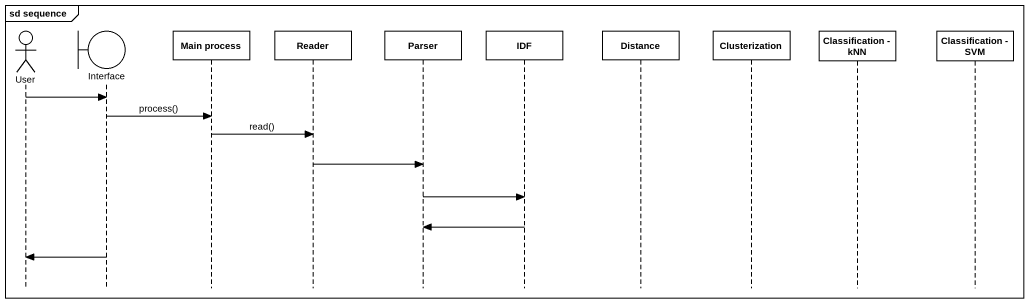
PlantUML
@startuml
mainframe sd sequence
hide footbox
actor User
boundary "Interface" as Interface_
participant "Main process" as Main_process
participant Reader
participant Parser
participant IDF
participant Distance
participant Clusterization
participant "Classification - kNN" as Classification_kNN
participant "Classification - SVM" as Classification_SVM

User -> Interface_
Interface_ -> Main_process : process()
Main_process -> Reader : read()
Reader -> Parser
Parser -> IDF
IDF -> Parser
Interface_ -> User
@enduml
